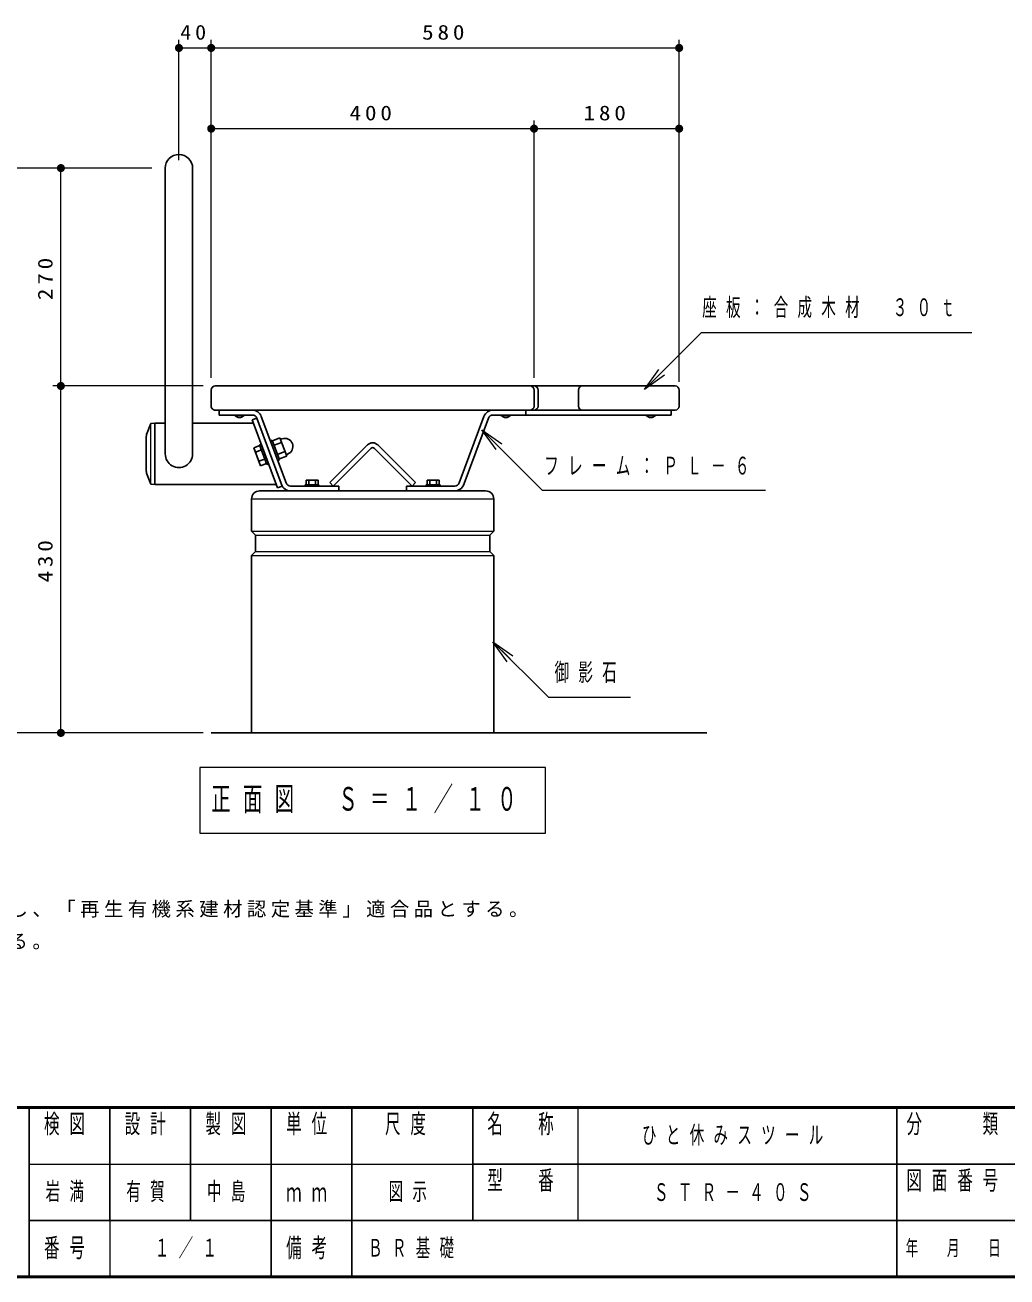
# Model space of a CAD drawing. Units: millimetres on the paper, scale 1:10. Extents: x -365 to 10, y -38 to 257.
# Drawn here: x -238 to -116.3, y 0 to 155.2 of the extents above; entities that cross this region are included whole.
import ezdxf

# ---------------------------------------------------------------- set-up
doc = ezdxf.new("R2010")
doc.units = ezdxf.units.MM
doc.layers.add('LY_1', color=7, linetype='Continuous', lineweight=13)
doc.layers.add('LY_2', color=7, linetype='Continuous', lineweight=13)
doc.styles.add('ＭＳ ゴシック', font='')
doc.styles.get('ＭＳ ゴシック').set_extended_font_data('MS Gothic')

# ---------------------------------------------------------------- blocks, each defined once
blk = doc.blocks.new('filled_dot')
at = {"color": 0, "linetype": 'Continuous', "lineweight": -2, "const_width": 1.25}
blk.add_lwpolyline([(-0.625, 0, 1), (0.625, 0, 1)], format="xyb", close=True, dxfattribs=at)

msp = doc.modelspace()

# ---------------------------------------------------------------- linework, layer by layer
at = {"layer": 'LY_1'}
for p, q in [((-218.933, 138.429), (-218.933, 153.322)), ((-218.933, 152.322), (-214.933, 152.322)), ((-214.933, 111.429), (-214.933, 153.322)), ((-214.933, 152.322), (-156.958, 152.322)), ((-156.958, 110.929), (-156.958, 153.322)), ((-174.933, 111.429), (-174.933, 143.322)), ((-214.933, 142.322), (-174.933, 142.322)), ((-174.933, 142.322), (-156.958, 142.322)), ((-222.274, 137.429), (-244.559, 137.429)), ((-233.559, 110.429), (-233.559, 137.429)), ((-161.256, 109.987), (-159.489, 112.462)), ((-161.256, 109.987), (-159.135, 112.108)), ((-158.781, 111.755), (-161.256, 109.987)), ((-215.933, 110.429), (-234.559, 110.429)), ((-233.559, 67.429), (-233.559, 110.429)), ((-179.644, 102.537), (-181.412, 105.012)), ((-181.412, 105.012), (-178.937, 103.244)), ((-181.412, 105.012), (-179.291, 102.891)), ((-209.933, 96.429), (-179.933, 96.429)), ((-209.933, 92.429), (-179.933, 92.429)), ((-209.433, 91.929), (-180.433, 91.929)), ((-209.933, 89.429), (-179.933, 89.429)), ((-209.433, 89.929), (-180.433, 89.929)), ((-178.266, 76.258), (-180.034, 78.733)), ((-180.034, 78.733), (-177.559, 76.965)), ((-180.034, 78.733), (-177.913, 76.612)), ((-215.933, 67.429), (-244.559, 67.429)), ((-216.333, 63.156), (-216.333, 55.022)), ((-173.533, 63.156), (-216.333, 63.156)), ((-173.533, 55.022), (-173.533, 63.156)), ((-216.333, 55.022), (-173.533, 55.022))]:
    msp.add_line(p, q, dxfattribs=at)
at = {"layer": 'LY_1', "color": 1, "lineweight": 25}
for p, q in [((-220.633, 137.429), (-220.633, 102.012)), ((-217.233, 137.429), (-217.233, 102.012)), ((-221.933, 105.827), (-221.933, 98.197)), ((-221.933, 105.827), (-220.633, 105.827)), ((-217.233, 105.827), (-209.7, 105.827)), ((-221.933, 98.197), (-206.859, 98.197))]:
    msp.add_line(p, q, dxfattribs=at)
at = {"layer": 'LY_1', "color": 150, "lineweight": 25}
for p, q in [((-214.433, 110.429), (-157.458, 110.429)), ((-214.933, 109.929), (-214.933, 107.929)), ((-174.933, 109.929), (-174.933, 107.929)), ((-174.433, 109.929), (-174.433, 107.929)), ((-169.433, 109.929), (-169.433, 107.929)), ((-156.958, 109.929), (-156.958, 107.929)), ((-214.433, 107.429), (-157.458, 107.429))]:
    msp.add_line(p, q, dxfattribs=at)
at = {"layer": 'LY_1', "color": 211, "lineweight": 25}
for p, q in [((-213.933, 107.429), (-213.933, 106.829)), ((-175.933, 107.429), (-175.933, 106.829)), ((-209.85, 106.829), (-213.933, 106.829)), ((-209.288, 106.438), (-206.147, 98.004)), ((-208.725, 106.648), (-205.662, 98.42)), ((-181.141, 106.648), (-184.204, 98.42)), ((-180.578, 106.438), (-183.719, 98.004)), ((-180.016, 106.829), (-157.958, 106.829)), ((-205.099, 98.029), (-199.133, 98.029)), ((-199.133, 98.029), (-199.133, 97.429)), ((-190.733, 98.029), (-190.733, 97.429)), ((-190.733, 98.029), (-184.767, 98.029))]:
    msp.add_line(p, q, dxfattribs=at)
at = {"layer": 'LY_1', "lineweight": 25}
for p, q in [((-157.958, 106.829), (-157.958, 107.429)), ((-212.023, 106.829), (-212.023, 106.779)), ((-212.023, 106.829), (-210.843, 106.829)), ((-212.023, 106.779), (-210.843, 106.779)), ((-210.843, 106.829), (-210.843, 106.779)), ((-179.023, 106.829), (-179.023, 106.779)), ((-179.023, 106.829), (-177.843, 106.829)), ((-179.023, 106.779), (-177.843, 106.779)), ((-177.843, 106.829), (-177.843, 106.779)), ((-161.048, 106.829), (-161.048, 106.779)), ((-161.048, 106.829), (-159.868, 106.829)), ((-161.048, 106.779), (-159.868, 106.779)), ((-159.868, 106.829), (-159.868, 106.779)), ((-200.236, 98.453), (-195.569, 103.12)), ((-199.812, 98.029), (-195.145, 102.696)), ((-194.721, 102.696), (-190.054, 98.029)), ((-194.297, 103.12), (-189.63, 98.453)), ((-203.283, 98.189), (-201.583, 98.189)), ((-203.283, 98.189), (-203.283, 98.029)), ((-203.183, 98.739), (-201.683, 98.739)), ((-203.183, 98.739), (-203.183, 98.189)), ((-202.833, 98.739), (-202.833, 98.189)), ((-202.033, 98.739), (-202.033, 98.189)), ((-201.683, 98.739), (-201.683, 98.189)), ((-201.583, 98.189), (-201.583, 98.029)), ((-200.236, 98.453), (-199.812, 98.029)), ((-189.63, 98.453), (-190.054, 98.029)), ((-188.283, 98.189), (-188.283, 98.029)), ((-186.583, 98.189), (-188.283, 98.189)), ((-188.183, 98.739), (-188.183, 98.189)), ((-186.683, 98.739), (-188.183, 98.739)), ((-187.833, 98.739), (-187.833, 98.189)), ((-187.033, 98.739), (-187.033, 98.189)), ((-186.683, 98.739), (-186.683, 98.189)), ((-186.583, 98.189), (-186.583, 98.029)), ((-209.933, 96.429), (-209.933, 92.429)), ((-208.933, 97.429), (-180.933, 97.429)), ((-179.933, 96.429), (-179.933, 92.429)), ((-209.433, 91.929), (-209.933, 92.429)), ((-209.433, 91.929), (-209.433, 89.929)), ((-180.433, 91.929), (-179.933, 92.429)), ((-180.433, 91.929), (-180.433, 89.929)), ((-209.933, 89.429), (-209.433, 89.929)), ((-209.933, 89.429), (-209.933, 67.429)), ((-179.933, 89.429), (-180.433, 89.929)), ((-179.933, 89.429), (-179.933, 67.429)), ((-214.933, 67.429), (-153.545, 67.429))]:
    msp.add_line(p, q, dxfattribs=at)
at = {"layer": 'LY_1', "color": 190, "lineweight": 25}
for p, q in [((-222.433, 105.762), (-222.933, 104.412)), ((-222.433, 105.762), (-221.933, 105.812)), ((-221.933, 105.507), (-221.933, 105.812)), ((-222.983, 104.209), (-222.933, 104.209)), ((-222.983, 99.812), (-222.983, 104.209)), ((-222.933, 104.209), (-222.933, 104.412)), ((-222.983, 99.812), (-222.933, 99.812)), ((-222.933, 99.612), (-222.933, 99.812)), ((-222.433, 98.262), (-222.933, 99.612)), ((-222.433, 98.262), (-221.933, 98.212)), ((-221.933, 98.212), (-221.933, 98.517))]:
    msp.add_line(p, q, dxfattribs=at)
at = {"layer": 'LY_1', "color": 190}
for p, q in [((-222.433, 98.262), (-222.433, 105.762)), ((-222.933, 99.812), (-222.933, 104.209)), ((-221.933, 98.517), (-221.933, 105.507))]:
    msp.add_line(p, q, dxfattribs=at)
at = {"layer": 'LY_1', "color": 32, "lineweight": 25}
for p, q in [((-209.288, 106.438), (-209.85, 106.229)), ((-209.85, 106.229), (-206.709, 97.795)), ((-206.147, 98.004), (-206.709, 97.795))]:
    msp.add_line(p, q, dxfattribs=at)
at = {"layer": 'LY_1', "color": 3, "lineweight": 25}
for p, q in [((-207.358, 103.635), (-206.421, 103.984)), ((-206.421, 103.984), (-205.584, 101.735)), ((-208.914, 103.056), (-209.664, 102.777)), ((-209.664, 102.777), (-208.826, 100.528)), ((-208.704, 102.494), (-209.454, 102.215)), ((-208.733, 103.23), (-208.949, 103.15)), ((-208.949, 103.15), (-208.042, 100.713)), ((-207.609, 103.649), (-207.393, 103.729)), ((-207.393, 103.729), (-206.486, 101.293)), ((-207.149, 103.073), (-206.212, 103.422)), ((-206.164, 103.867), (-206.351, 103.797)), ((-208.286, 101.369), (-209.035, 101.09)), ((-206.73, 101.949), (-205.793, 102.297)), ((-206.701, 101.212), (-206.486, 101.293)), ((-206.521, 101.386), (-205.584, 101.735)), ((-205.466, 101.992), (-205.653, 101.923)), ((-208.076, 100.807), (-208.826, 100.528)), ((-207.826, 100.794), (-208.042, 100.713))]:
    msp.add_line(p, q, dxfattribs=at)
at = {"layer": 'LY_1'}
for points in [[(-161.256, 109.987), (-154.185, 117.058), (-120.683, 117.058)], [(-181.412, 105.012), (-173.912, 97.512), (-146.24, 97.512)], [(-180.034, 78.733), (-173.146, 71.845), (-162.976, 71.845)]]:
    msp.add_lwpolyline(points, dxfattribs=at)
at = {"layer": 'LY_1', "color": 1, "lineweight": 25}
for centre, start, end in [((-218.933, 137.429), 0, 180), ((-218.933, 102.012), 179.99999, 0.00001)]:
    msp.add_arc(centre, 1.7, start, end, dxfattribs=at)
at = {"layer": 'LY_1', "color": 150, "lineweight": 25}
for centre, start, end in [((-214.433, 109.929), 90, 180), ((-175.433, 109.929), 0, 90), ((-174.933, 109.929), 0, 90), ((-168.933, 109.929), 90, 180), ((-157.458, 109.929), 0, 90), ((-214.433, 107.929), 179.99999, 270), ((-175.433, 107.929), 270, 0), ((-174.933, 107.929), 270, 0), ((-168.933, 107.929), 180, 270), ((-157.458, 107.929), 270, 0)]:
    msp.add_arc(centre, 0.5, start, end, dxfattribs=at)
at = {"layer": 'LY_1', "color": 211, "lineweight": 25}
for centre, radius, start, end in [((-209.85, 106.229), 1.2, 20.42233, 90), ((-180.016, 106.229), 1.2, 90, 159.57767), ((-209.85, 106.229), 0.6, 20.42233, 90), ((-180.016, 106.229), 0.6, 90, 159.57767), ((-205.099, 98.629), 1.2, 200.42233, 270), ((-205.099, 98.629), 0.6, 200.42233, 270), ((-184.767, 98.629), 0.6, 270, 339.57767), ((-184.767, 98.629), 1.2, 270, 339.57767)]:
    msp.add_arc(centre, radius, start, end, dxfattribs=at)
at = {"layer": 'LY_1', "lineweight": 25}
for centre, radius, start, end in [((-211.433, 107.318), 0.799, 222.43594, 317.56406), ((-178.433, 107.318), 0.799, 222.43594, 317.56406), ((-160.458, 107.318), 0.799, 222.43594, 317.56406), ((-194.933, 102.484), 0.9, 45, 135), ((-194.933, 102.484), 0.3, 45, 135), ((-208.933, 96.429), 1, 89.99999, 180), ((-180.933, 96.429), 1, 360, 90.00001)]:
    msp.add_arc(centre, radius, start, end, dxfattribs=at)
at = {"layer": 'LY_1', "color": 3, "lineweight": 25}
msp.add_arc((-205.815, 102.93), 1, 290.42233, 110.42233, dxfattribs=at)
at = {"layer": 'LY_2', "lineweight": 50}
for p, q in [((-365, 21), (0, 21)), ((-365, 0), (0, 0))]:
    msp.add_line(p, q, dxfattribs=at)
at = {"layer": 'LY_2', "color": 211, "lineweight": 25}
for p, q in [((-237.5, 21), (-237.5, 0)), ((-227.5, 21), (-227.5, 7)), ((-217.5, 21), (-217.5, 7)), ((-207.5, 21), (-207.5, 0)), ((-197.5, 21), (-197.5, 7)), ((-182.5, 21), (-182.5, 7)), ((-130, 21), (-130, 0)), ((-182.5, 14), (-70, 14)), ((-237.5, 7), (0, 7))]:
    msp.add_line(p, q, dxfattribs=at)
at = {"layer": 'LY_2'}
for p, q in [((-169.5, 21), (-169.5, 7)), ((-237.5, 14), (-182.5, 14)), ((-227.5, 7), (-227.5, 0))]:
    msp.add_line(p, q, dxfattribs=at)
at = {"layer": 'LY_2', "lineweight": 25}
msp.add_line((-197.5, 7), (-197.5, 0), dxfattribs=at)

# ---------------------------------------------------------------- block references
at = {"layer": 'LY_1', "xscale": 0.4, "yscale": 0.4}
for p in [(-218.933, 152.322), (-214.933, 142.322), (-174.933, 142.322)]:
    msp.add_blockref('filled_dot', p, dxfattribs=at)
for p, rotation in [((-214.933, 152.322), 180), ((-156.958, 152.322), 180), ((-156.958, 142.322), 180), ((-233.559, 137.429), 270), ((-233.559, 110.429), 270), ((-233.559, 67.429), 90)]:
    msp.add_blockref('filled_dot', p, dxfattribs=dict(at, rotation=rotation))

# ---------------------------------------------------------------- texts
at = {"layer": 'LY_1', "style": 'ＭＳ ゴシック'}
for s, insert, char_height, attachment_point in [('\\T1.34;\\W1.1;40', (-216.933, 153.322), 1.833, 8), ('\\T1.33;\\W1.15;580', (-185.945, 153.322), 1.833, 8), ('\\T1.33;\\W1.15;400', (-194.933, 143.322), 1.833, 8), ('\\T1.33;\\W1.15;180', (-165.945, 143.322), 1.833, 8), ('\\T1.64;\\W0.6;座板：合成木材\u3000３０ｔ', (-154.099, 120.058), 2.199, 4), ('\\T1.64;\\W0.6;フレーム：ＰＬ－６', (-173.665, 100.512), 2.199, 4), ('\\T1.64;\\W0.6;御影石', (-172.393, 74.845), 2.199, 4), ('\\T1.64;\\W0.6;正面図\u3000Ｓ＝１／１０', (-214.933, 59.089), 2.933, 4), ('\\T1.23;合成木材は、木粉入り再生プラスチック（ポリプロピレン系、色：サンディーブラウン）とし、「再生有機系建材認定基準」適合品とする。', (-361.106, 44.507), 1.76, 7), ('\\T1.23;鋼材は、電気亜鉛メッキ処理の上、ポリエステル樹脂粉体塗装（ダークグレー）仕上げとする。', (-361.106, 40.507), 1.76, 7), ('\\T1.64;\\W0.6;ひと休みスツール', (-149.75, 17.5), 2.199, 5), ('\\T1.64;\\W0.6;岩満', (-232.5, 10.5), 2.199, 5), ('\\T1.64;\\W0.6;有賀', (-222.5, 10.5), 2.199, 5), ('\\T1.64;\\W0.6;中島', (-212.5, 10.5), 2.199, 5), ('\\T1.64;\\W0.6;図示', (-190, 10.5), 2.199, 5), ('\\T1.64;\\W0.6;ＳＴＲ－４０Ｓ', (-149.75, 10.5), 2.199, 5), ('\\T1.64;\\W0.6;１／１', (-217.5, 3.5), 2.199, 5), ('\\T1.64;\\W0.6;ＢＲ基礎', (-195.5, 3.5), 2.199, 4)]:
    msp.add_mtext(s, dxfattribs=dict(at, insert=insert, char_height=char_height, attachment_point=attachment_point))
at = {"layer": 'LY_1', "char_height": 1.833, "attachment_point": 8, "rotation": 90, "style": 'ＭＳ ゴシック'}
for s, insert in [('\\T1.33;\\W1.15;270', (-234.559, 123.929)), ('\\T1.33;\\W1.15;430', (-234.559, 88.929))]:
    msp.add_mtext(s, dxfattribs=dict(at, insert=insert))
at = {"layer": 'LY_2', "color": 4, "style": 'ＭＳ ゴシック'}
for s, insert, char_height, attachment_point in [('\\T1.64;\\W0.6;検図', (-232.5, 20.167), 2.346, 2), ('\\T1.64;\\W0.6;設計', (-222.5, 20.167), 2.346, 2), ('\\T1.64;\\W0.6;製図', (-212.5, 20.167), 2.346, 2), ('\\T1.64;\\W0.6;単位', (-202.5, 20.167), 2.346, 2), ('\\T1.64;\\W0.6;尺度', (-190.25, 20.167), 2.346, 2), ('\\T1.64;\\W0.6;名\u3000称', (-176, 20.167), 2.346, 2), ('\\T1.64;\\W0.6;分\u3000\u3000類', (-122.5, 20.167), 2.346, 2), ('\\T1.64;\\W0.6;型\u3000番', (-176, 13.167), 2.346, 2), ('\\T1.64;\\W0.6;図面番号', (-122.5, 13.167), 2.346, 2), ('\\T1.64;\\W0.6;ｍｍ', (-202.5, 10.5), 2.346, 5), ('\\T1.64;\\W0.6;番号', (-232.5, 3.5), 2.346, 5), ('\\T1.64;\\W0.6;備考', (-202.5, 3.5), 2.346, 5), ('\\T1.64;\\W0.6;年\u3000月\u3000日', (-122.5, 3.5), 1.906, 5)]:
    msp.add_mtext(s, dxfattribs=dict(at, insert=insert, char_height=char_height, attachment_point=attachment_point))

doc.saveas('drawing.dxf')
